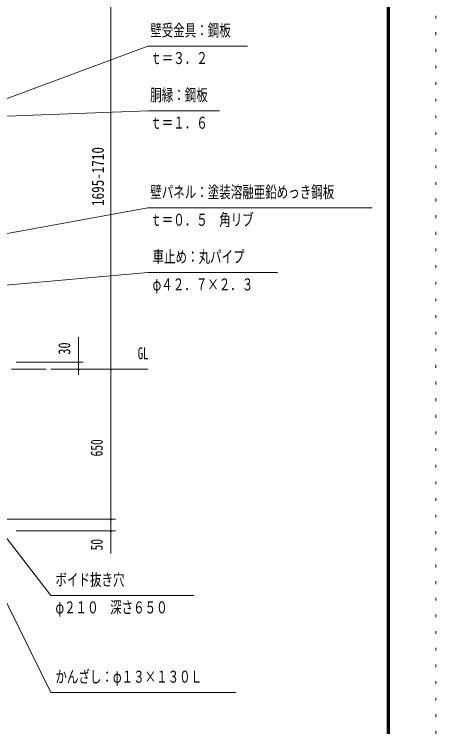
# Model space of a CAD drawing. Units: millimetres, scale not verified. Extents: x -26655 to 26659, y -10500 to 10500.
# Drawn here: x 22102 to 26659, y -2775 to 4936 of the extents above; entities that cross this region are included whole.
import ezdxf
from ezdxf.enums import TextEntityAlignment as Align

# ---------------------------------------------------------------- set-up
doc = ezdxf.new("R2010")
doc.units = ezdxf.units.MM
doc.header["$LTSCALE"] = 60
doc.linetypes.add('USER4', pattern=[3, 0.5, -2.5])
for name, color, linetype, lineweight in [('0-6_2-02BOLD', 7, 'Continuous', 18), ('0-A_2-52DIM', 3, 'Continuous', 18), ('0-C_F-F1PAPER', 5, 'Continuous', 18), ('0-D_F-E_J_ADD', 5, 'USER4', 18)]:
    doc.layers.add(name, color=color, linetype=linetype, lineweight=lineweight)
doc.styles.add('ＭＳ ゴシック', font='')
doc.styles.get('ＭＳ ゴシック').set_extended_font_data('MS Gothic')

msp = doc.modelspace()

# ---------------------------------------------------------------- linework, layer by layer
at = {"layer": '0-6_2-02BOLD'}
msp.add_line((22447.41, 1094.93), (22072.41, 1094.93), dxfattribs=at)
at = {"layer": '0-A_2-52DIM'}
for p, q in [((23147.42, -900.07), (23147.42, 5797.43)), ((23547.42, 4589.93), (21621.71, 3875.22)), ((23547.42, 4589.93), (24622.42, 4589.93)), ((23547.42, 3889.93), (21744.69, 3823.93)), ((23547.42, 3889.93), (24322.42, 3889.93)), ((23547.42, 2839.93), (21071.14, 2390.96)), ((23547.42, 2839.93), (25972.42, 2839.93)), ((23547.42, 2139.93), (21365.82, 1948.24)), ((24947.42, 2139.93), (23547.42, 2139.93)), ((22797.41, 1032.16), (22797.41, 1439.93)), ((22122.41, 1169.93), (22847.41, 1169.93)), ((22807.41, 1169.93), (22787.41, 1169.93)), ((22497.41, 1094.93), (23547.42, 1094.93)), ((22807.41, 1094.93), (22787.41, 1094.93)), ((23157.42, 1094.93), (23137.42, 1094.93)), ((21454.96, -287.37), (22497.41, -2405.07)), ((21653.07, -261.65), (22497.41, -1355.07)), ((21747.41, -530.07), (23197.41, -530.07)), ((23157.41, -530.07), (23137.41, -530.07)), ((22122.41, -655.07), (23197.41, -655.07)), ((23157.41, -655.07), (23137.41, -655.07)), ((24047.41, -1355.07), (22497.41, -1355.07)), ((22497.41, -2405.07), (24497.41, -2405.07))]:
    msp.add_line(p, q, dxfattribs=at)
for centre in [(22797.41, 1169.93), (22797.41, 1094.93), (23147.42, 1094.93), (23147.41, -530.07), (23147.41, -655.07)]:
    msp.add_arc(centre, 10, 180, 0, dxfattribs=at)
at = {"layer": '0-C_F-F1PAPER'}
for p, q in [((26136.33, -9977.5), (26136.33, 10077.5)), ((26138.82, -9980), (26138.82, 10080)), ((26141.33, -9982.5), (26141.33, 10082.5)), ((26146.33, -9987.5), (26146.33, 10087.5)), ((26151.33, -9992.5), (26151.33, 10092.5)), ((26156.32, -9997.5), (26156.32, 10097.5)), ((26158.83, -10000), (26158.83, 10100))]:
    msp.add_line(p, q, dxfattribs=at)
for points in [[(-2536.17, 10095), (-2536.17, -9995), (26153.83, -9995), (26153.83, 10095)], [(-2531.17, 10090), (-2531.17, -9990), (26148.83, -9990), (26148.83, 10090)], [(-2526.17, 10085), (-2526.17, -9985), (26143.82, -9985), (26143.82, 10085)], [(-2516.17, 10075), (-2516.17, -9975), (26133.83, -9975), (26133.83, 10075)]]:
    msp.add_lwpolyline(points, dxfattribs=at)
at = {"layer": '0-D_F-E_J_ADD'}
msp.add_line((26658.83, 10500), (26658.83, -10500), dxfattribs=at)

# ---------------------------------------------------------------- texts
at = {"layer": '0-A_2-52DIM', "color": 7, "style": 'ＭＳ ゴシック'}
for s, width, p in [('壁受金具：鋼板', 0.7, (23572.42, 4657.69)), ('ｔ＝３．２', 0.7, (23572.42, 4357.69)), ('胴縁：鋼板', 0.7, (23572.42, 3957.69)), ('ｔ＝１．６', 0.7, (23572.42, 3657.69)), ('壁パネル：塗装溶融亜鉛めっき鋼板', 0.7, (23572.42, 2907.69)), ('ｔ＝０．５\u3000角リブ', 0.7, (23572.42, 2607.69)), ('車止め：丸パイプ', 0.7, (23597.42, 2207.69)), ('φ４２．７×２．３', 0.7, (23597.42, 1907.69)), ('GL', 0.65, (23437.41, 1162.7)), ('ボイド抜き穴', 0.7, (22547.41, -1287.3)), ('φ２１０\u3000深さ６５０', 0.7, (22547.42, -1587.3)), ('かんざし：φ１３×１３０Ｌ', 0.7, (22547.41, -2337.3))]:
    msp.add_text(s, height=130.2, dxfattribs=dict(at, width=width)).set_placement(p, align=Align.BOTTOM_LEFT)
for s, width, p in [('1695-1710', 0.8, (23109.91, 2860.66)), ('30', 0.75, (22747.41, 1251.62)), ('650', 0.7, (23097.41, 150.49)), ('50', 0.7, (23097.41, -866.79))]:
    msp.add_text(s, height=130.2, rotation=90, dxfattribs=dict(at, width=width)).set_placement(p, align=Align.BOTTOM_LEFT)

doc.saveas('drawing.dxf')
